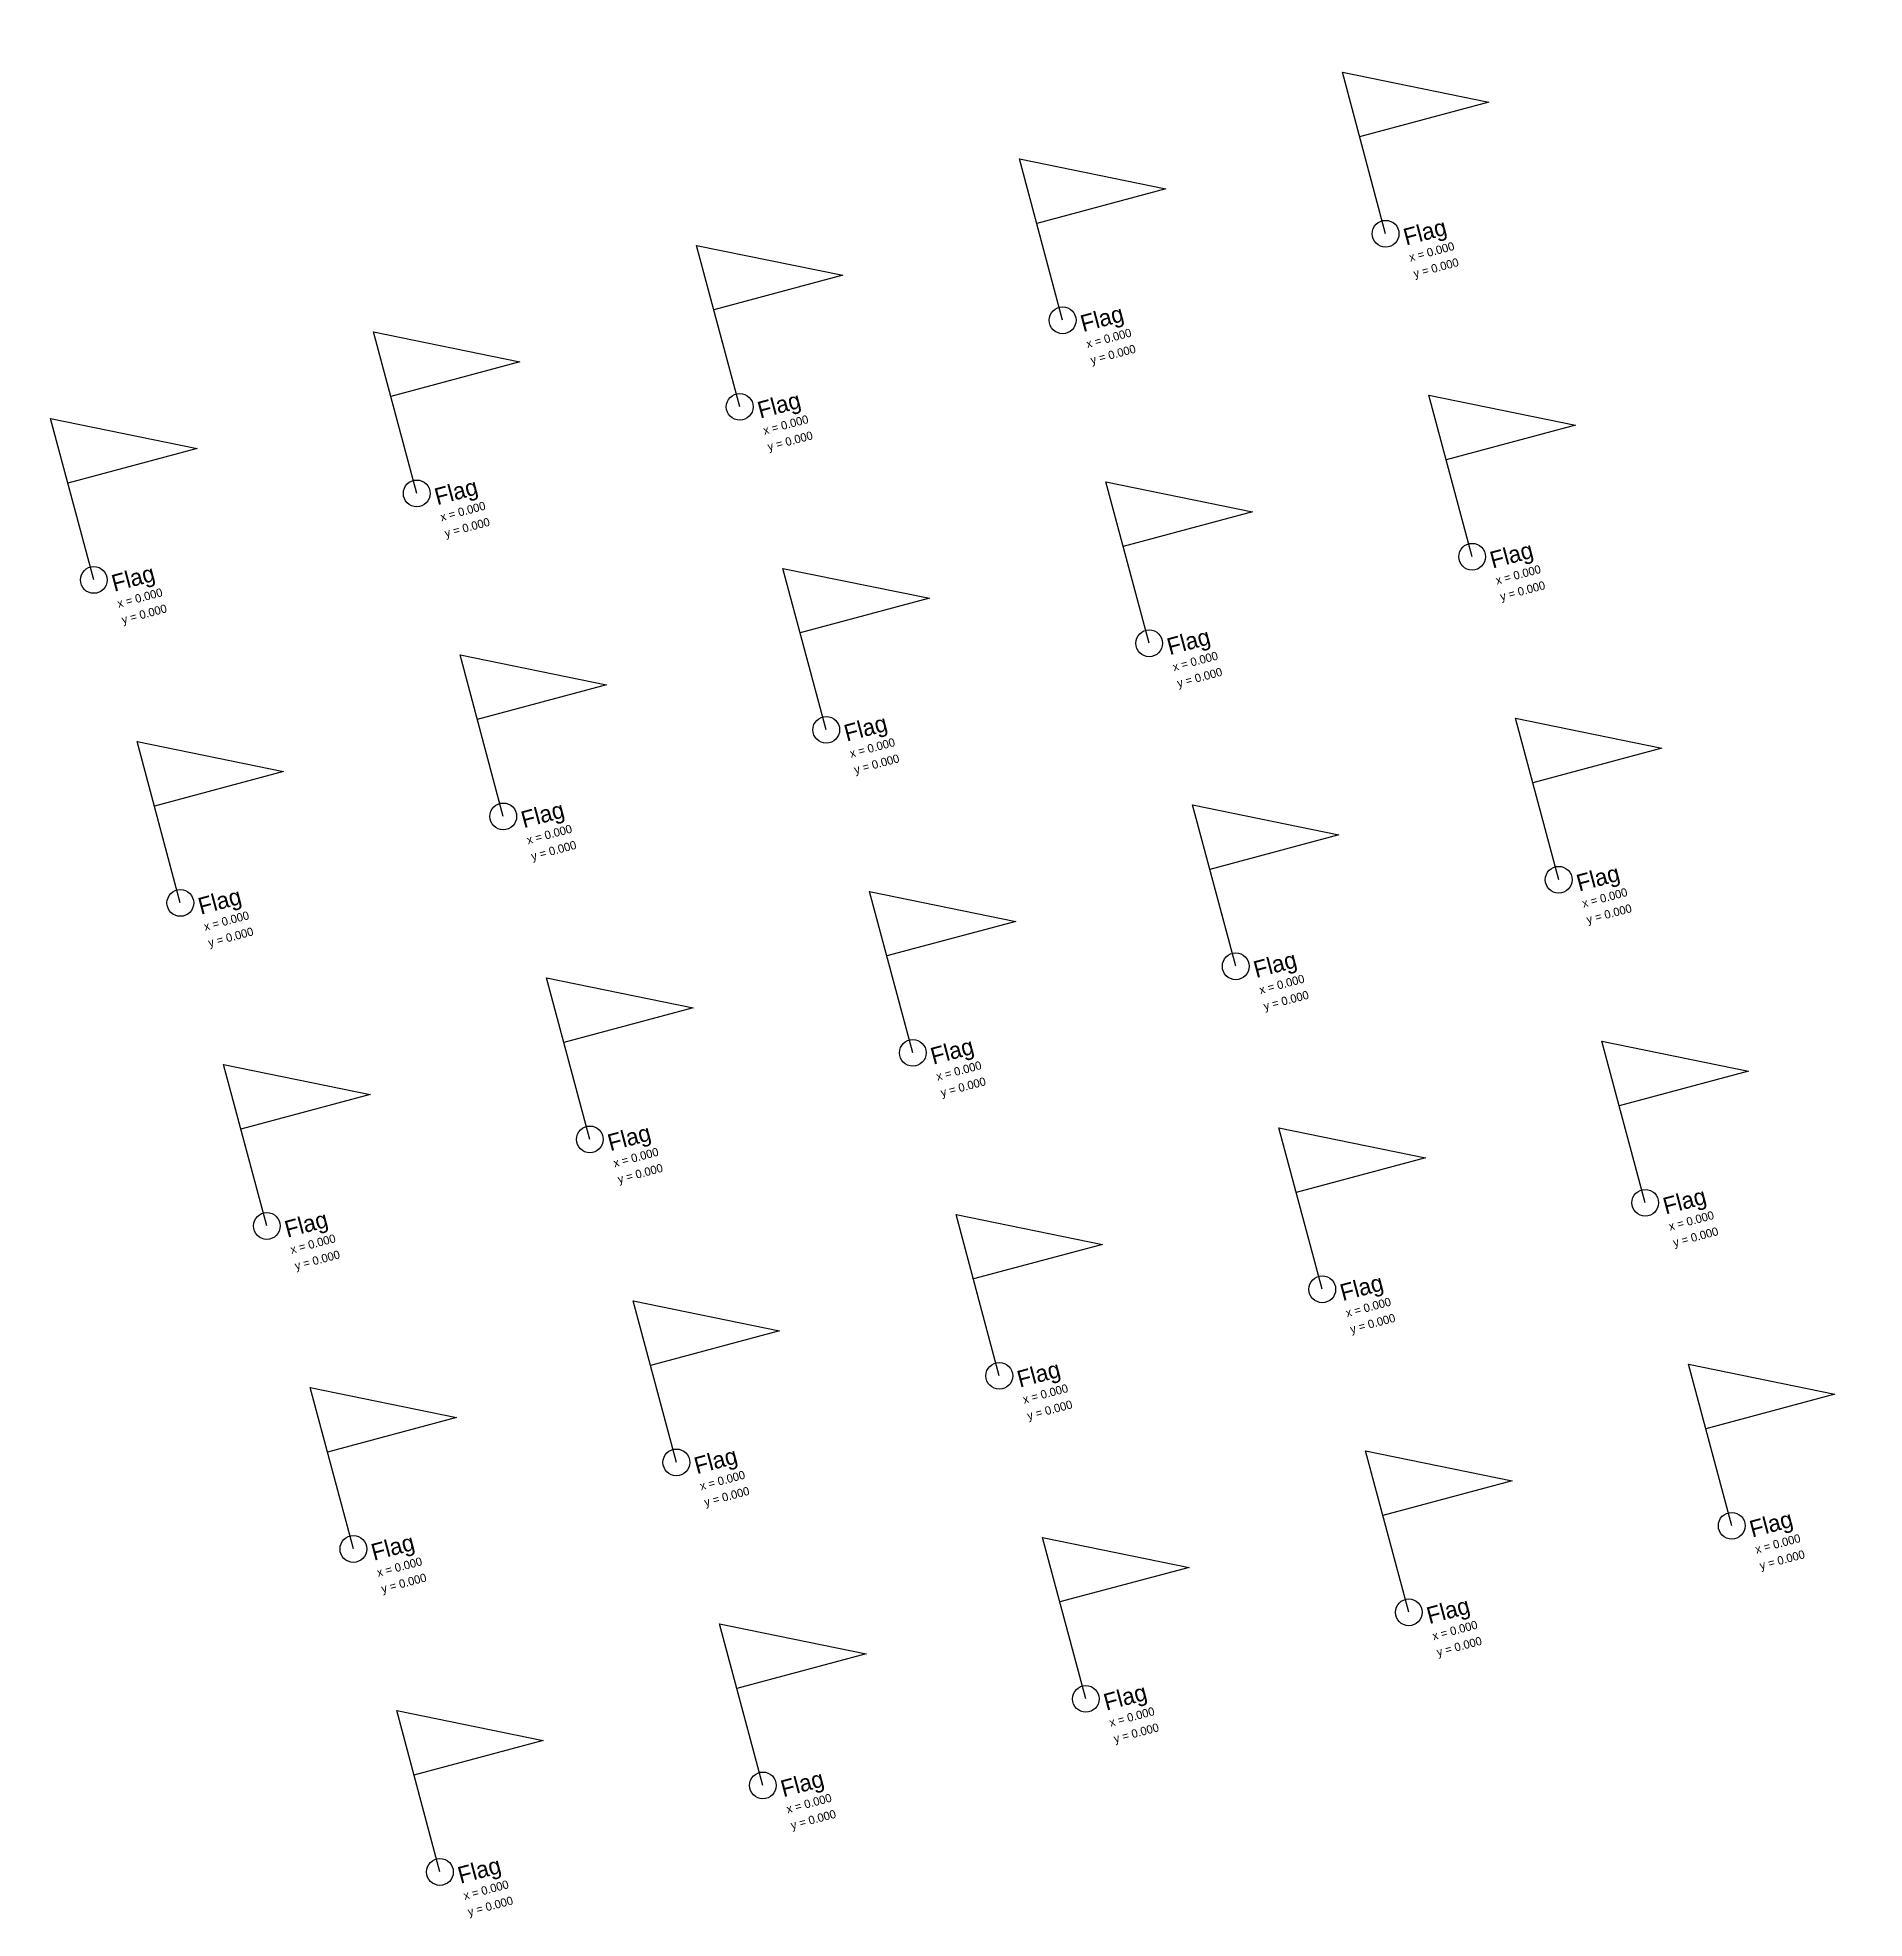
# Model space of a CAD drawing. Header units: metres. Extents: x -12 to 42.6, y -1.4 to 54.9.
import ezdxf

# ---------------------------------------------------------------- set-up
doc = ezdxf.new("R2010")
doc.units = ezdxf.units.M
doc.layers.add('FLAGS', color=7, linetype='Continuous')

# ---------------------------------------------------------------- blocks, each defined once
blk = doc.blocks.new('FLAG')
blk.add_lwpolyline([(0, 0), (0, 5), (4, 3), (0, 3)])
at = {"color": 1}
blk.add_circle((0, 0), 0.4, dxfattribs=at)
at = {"color": 3}
blk.add_attdef('NAME', (0.5, -0.5), '', height=0.5, dxfattribs=at)
at = {"color": 4}
for tag, p in [('XPOS', (0.5, -1)), ('YPOS', (0.5, -1.5))]:
    blk.add_attdef(tag, p, '', height=0.25, dxfattribs=at)

msp = doc.modelspace()

# ---------------------------------------------------------------- block references
at = {"layer": 'FLAGS', "rotation": 15, "row_count": 5, "column_count": 5, "row_spacing": 10, "column_spacing": 10}
msp.add_blockref('FLAG', (0, 0), dxfattribs=at).add_auto_attribs({'NAME': 'Flag', 'XPOS': 'x = 0.000', 'YPOS': 'y = 0.000'})

doc.saveas('drawing.dxf')
